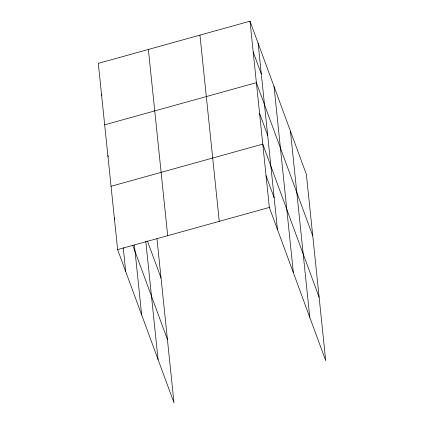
<?xml version="1.0" encoding="UTF-8"?>
<svg xmlns="http://www.w3.org/2000/svg" width="424" height="424" viewBox="0 0 424 424"><rect width="100%" height="100%" fill="white"/><g stroke="black" fill="none" stroke-linecap="round" stroke-linejoin="round"><path stroke-width="0.64" d="M250.006 21.2L269.341 207.431L325.706 360.628L306.372 174.397L250.006 21.2L98.294 63.372L117.628 249.603L173.994 402.8L156.97 238.797M104.675 124.826L256.387 82.659L312.753 235.855M111.051 186.284L262.769 144.112L319.134 297.309M117.628 249.603L269.341 207.431M253.197 51.929L261.295 73.94M259.578 113.383L267.677 135.394M266.055 175.774L274.153 197.785M101.484 94.096L101.935 95.32M147.388 240.917L161.041 278.027M107.866 155.555L108.316 156.779M132.802 245.401L167.422 339.481M114.337 217.941L114.787 219.166M290.445 131.106L309.774 317.338M274.036 86.501L293.366 272.733M258.105 43.211L277.439 229.442M199.943 35.118L219.272 221.349M148.363 49.454L167.692 235.686M145.792 241.272L158.062 359.51M134.403 245.051L141.653 314.905M123.241 247.706L125.727 271.614"/></g></svg>
